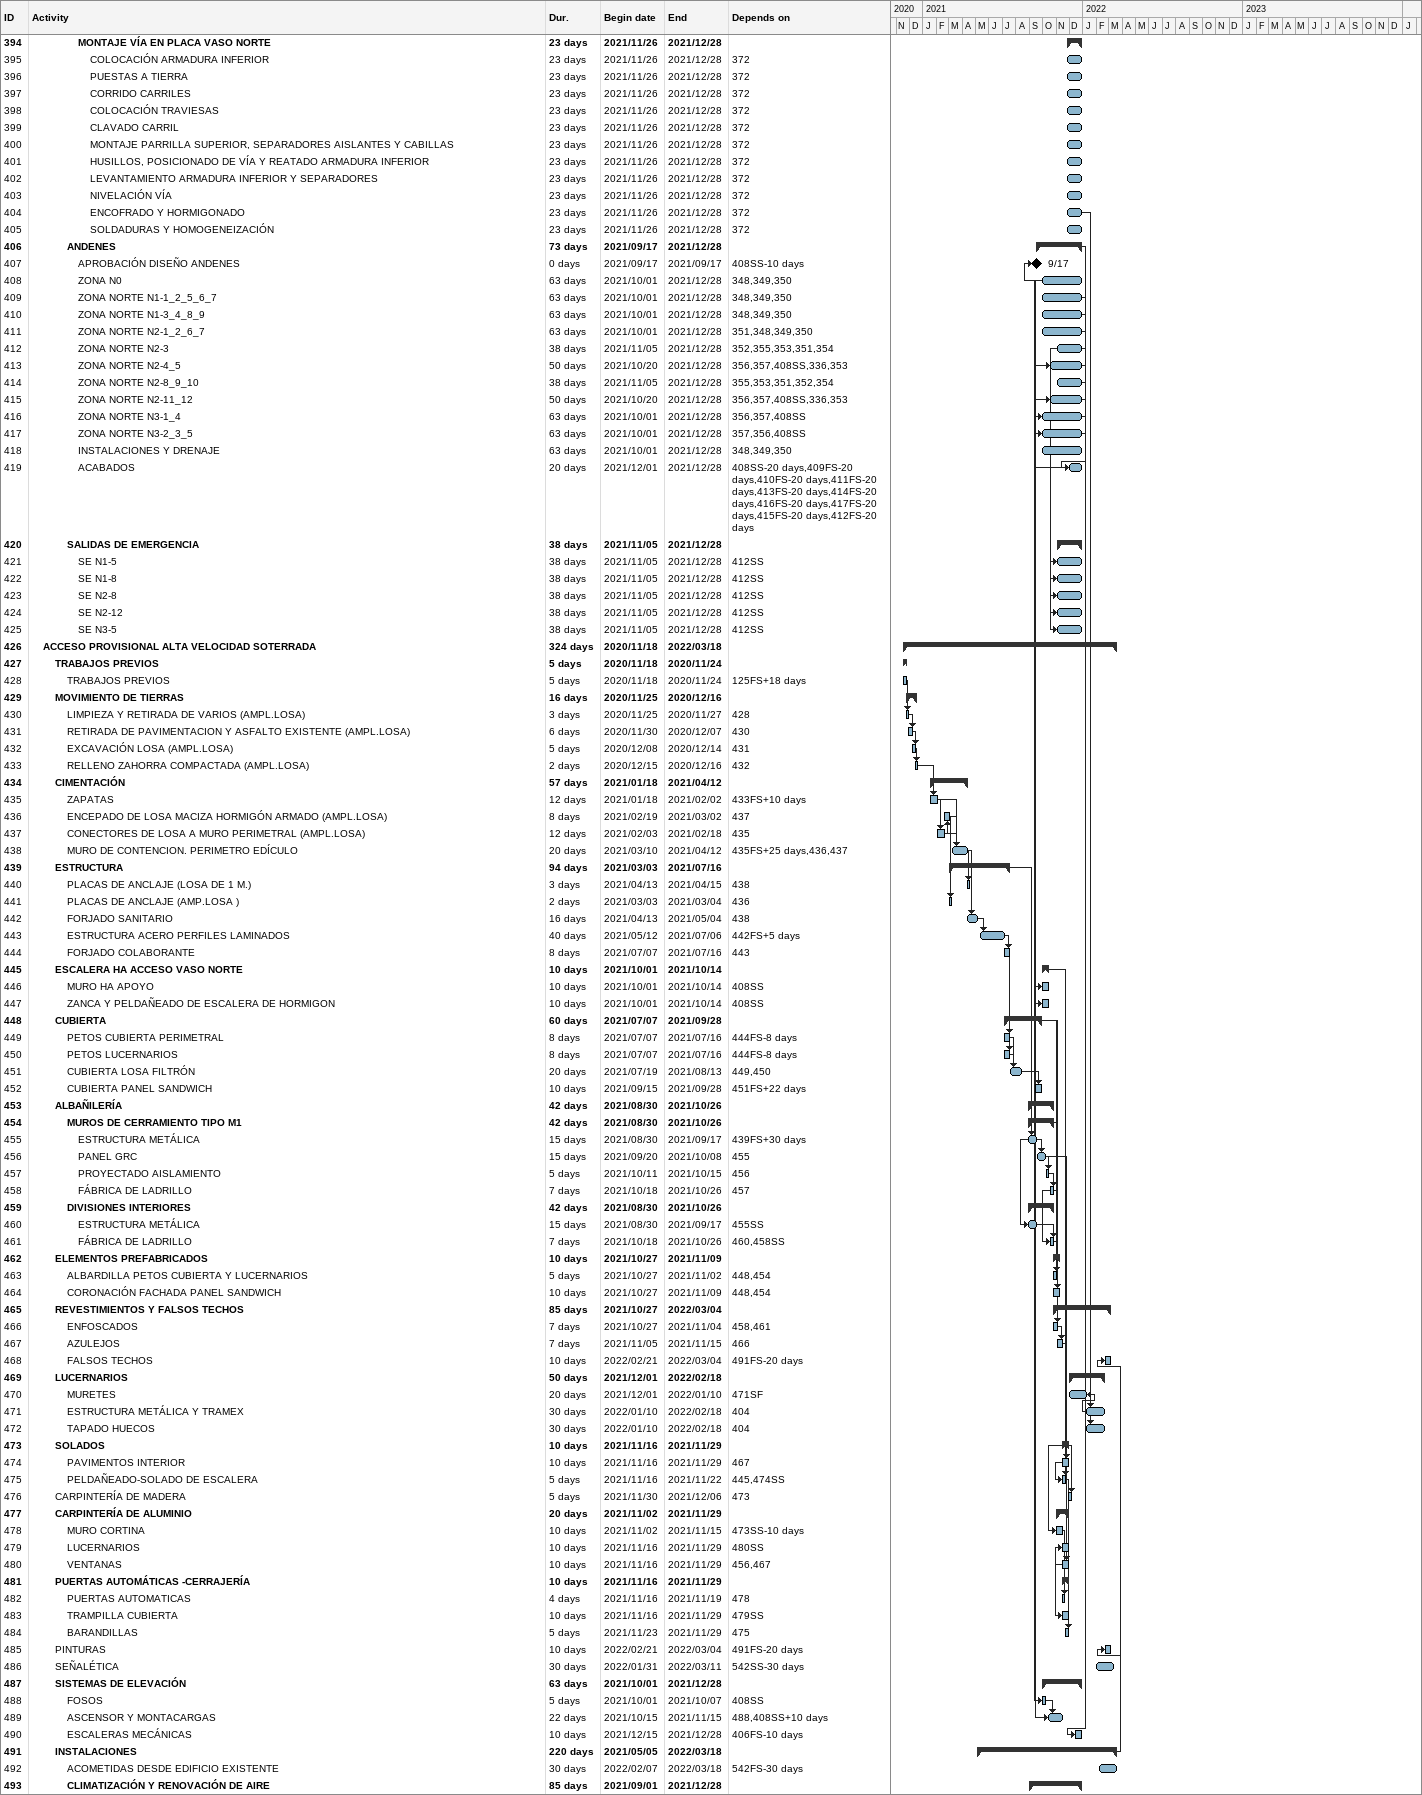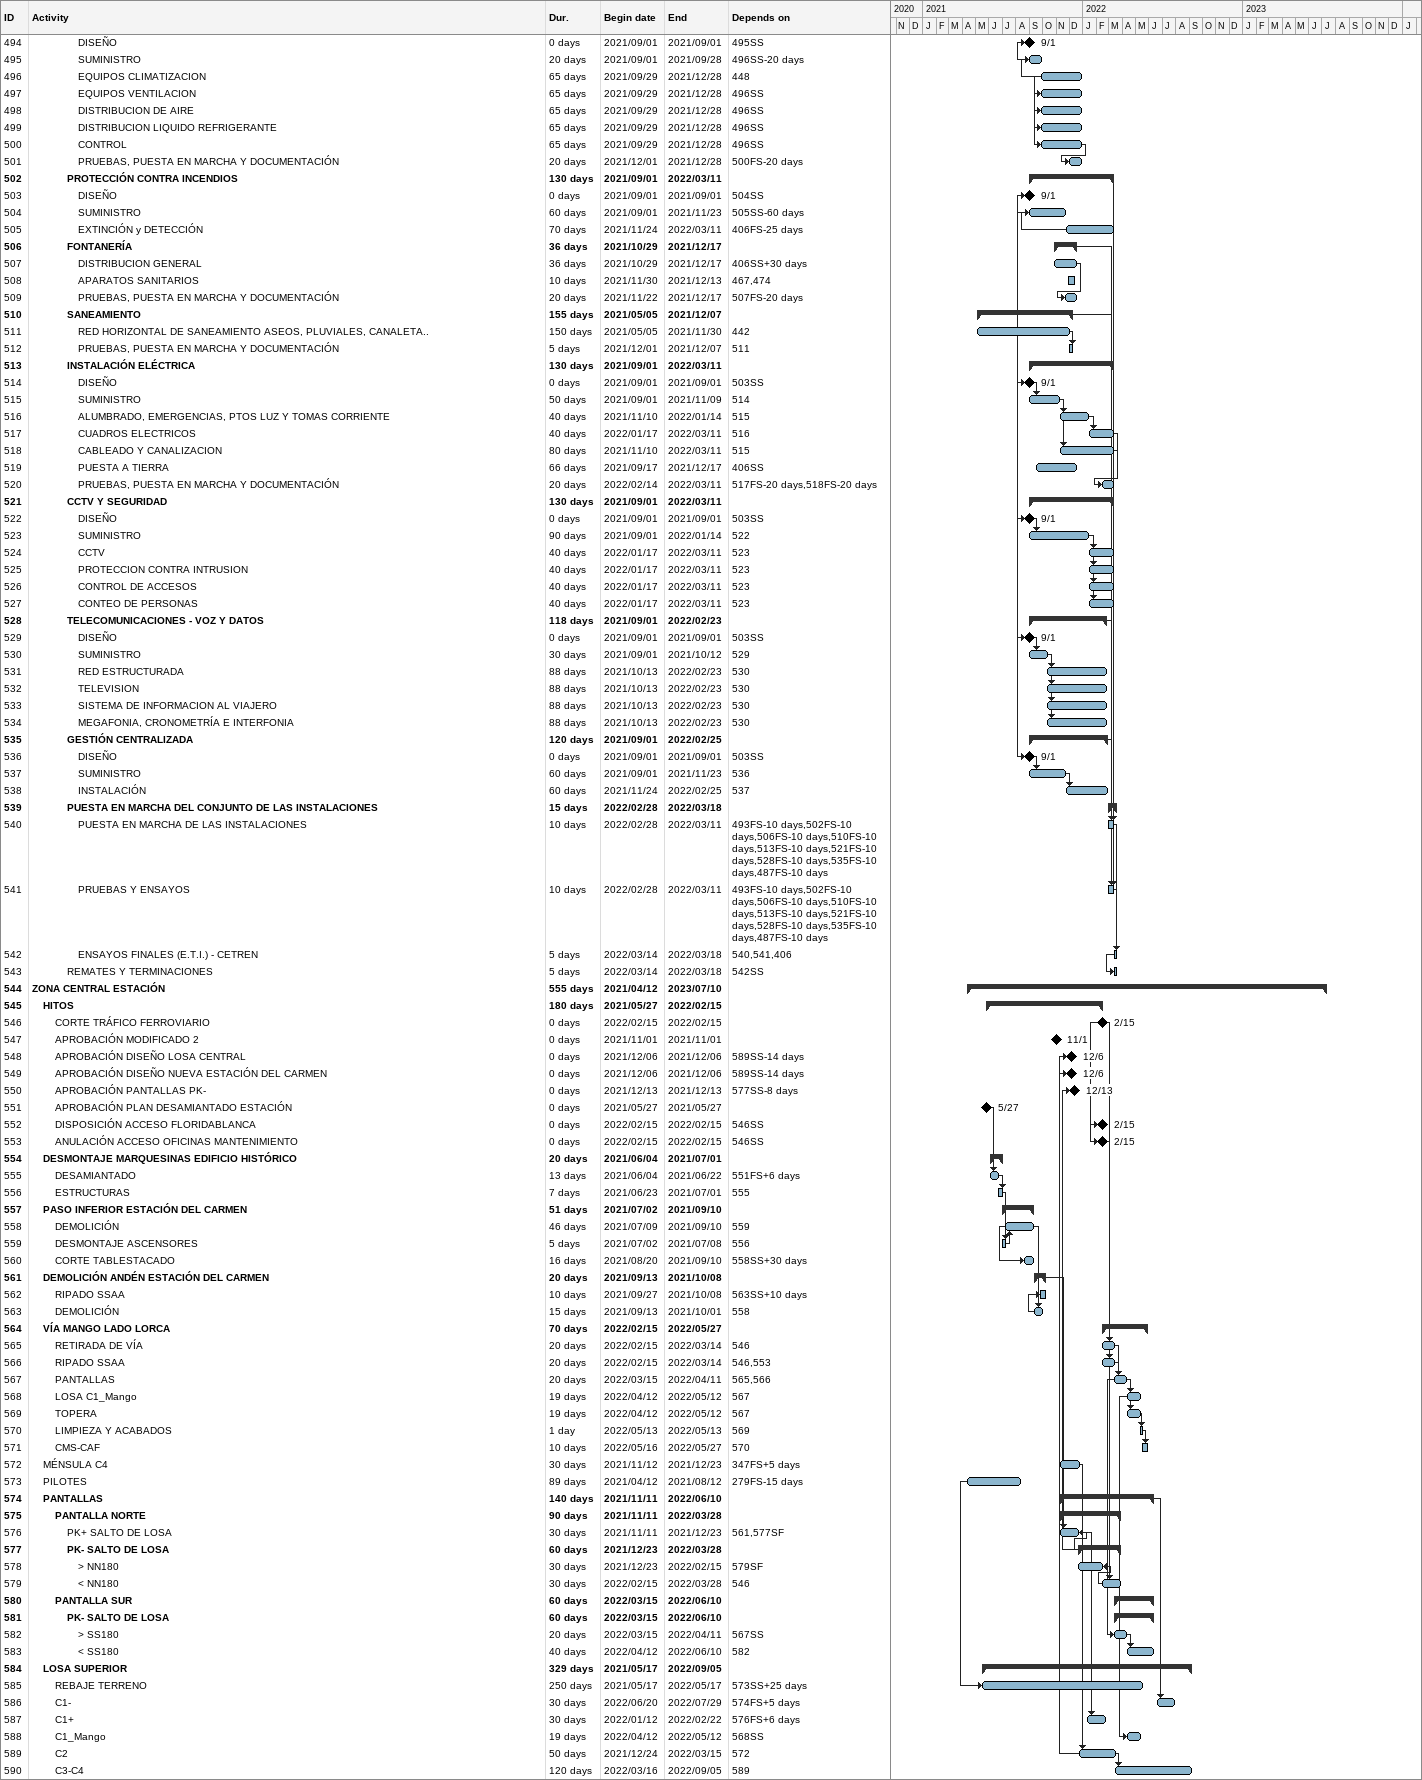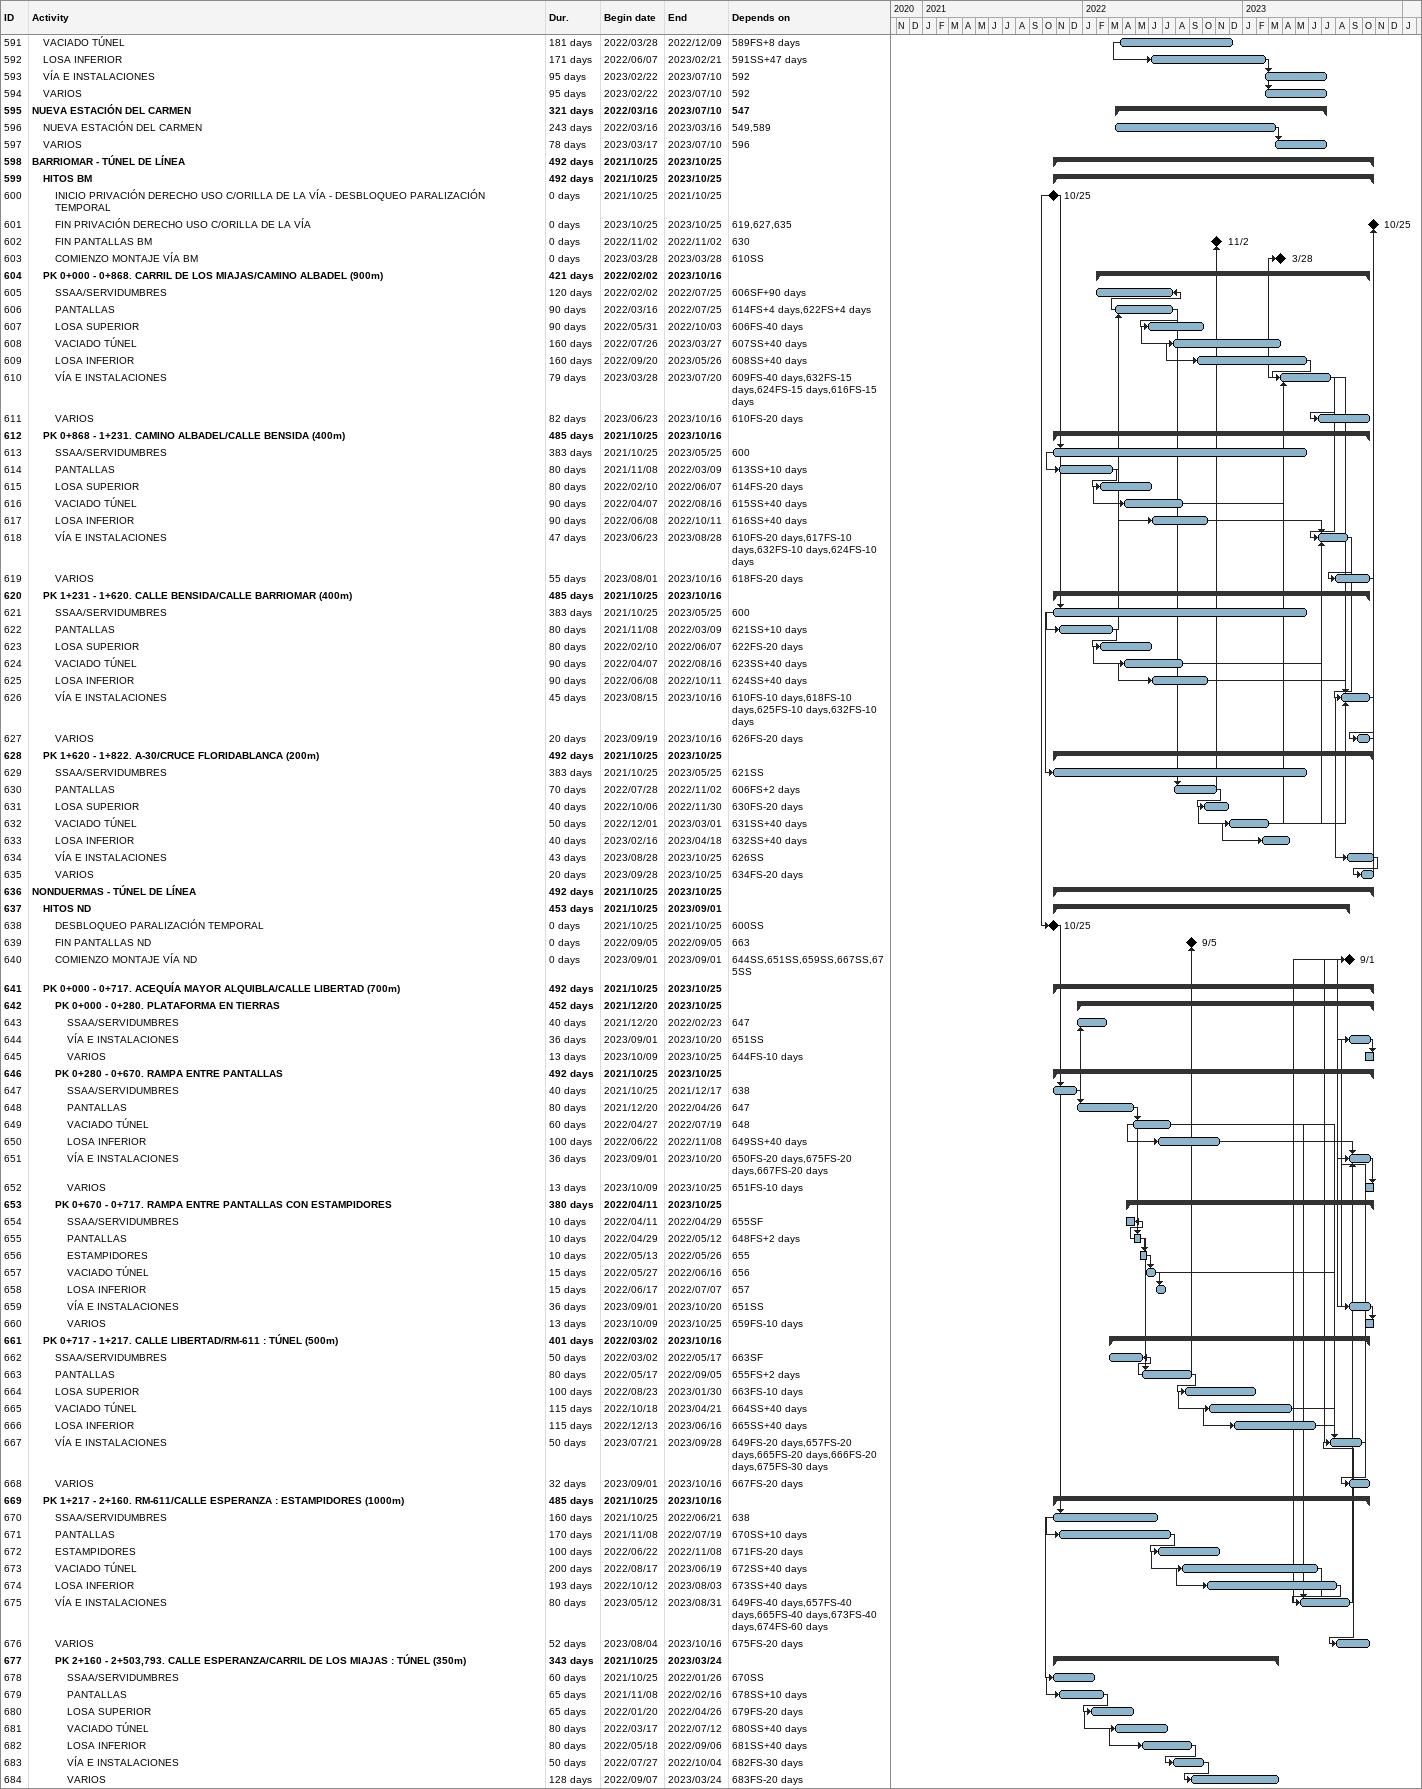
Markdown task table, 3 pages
| ID | Level | Task | Duration | Start | Finish | Predecessors |
|---|---|---|---|---|---|---|
| 394 | 5 | **MONTAJE VÍA EN PLACA VASO NORTE** | 23d | 2021-11-26 | 2021-12-28 |  |
| 395 | 6 | COLOCACIÓN ARMADURA INFERIOR | 23d | 2021-11-26 | 2021-12-28 | 372 |
| 396 | 6 | PUESTAS A TIERRA | 23d | 2021-11-26 | 2021-12-28 | 372 |
| 397 | 6 | CORRIDO CARRILES | 23d | 2021-11-26 | 2021-12-28 | 372 |
| 398 | 6 | COLOCACIÓN TRAVIESAS | 23d | 2021-11-26 | 2021-12-28 | 372 |
| 399 | 6 | CLAVADO CARRIL | 23d | 2021-11-26 | 2021-12-28 | 372 |
| 400 | 6 | MONTAJE PARRILLA SUPERIOR, SEPARADORES AISLANTES Y CABILLAS | 23d | 2021-11-26 | 2021-12-28 | 372 |
| 401 | 6 | HUSILLOS, POSICIONADO DE VÍA Y REATADO ARMADURA INFERIOR | 23d | 2021-11-26 | 2021-12-28 | 372 |
| 402 | 6 | LEVANTAMIENTO ARMADURA INFERIOR Y SEPARADORES | 23d | 2021-11-26 | 2021-12-28 | 372 |
| 403 | 6 | NIVELACIÓN VÍA | 23d | 2021-11-26 | 2021-12-28 | 372 |
| 404 | 6 | ENCOFRADO Y HORMIGONADO | 23d | 2021-11-26 | 2021-12-28 | 372 |
| 405 | 6 | SOLDADURAS Y HOMOGENEIZACIÓN | 23d | 2021-11-26 | 2021-12-28 | 372 |
| 406 | 4 | **ANDENES** | 73d | 2021-09-17 | 2021-12-28 |  |
| 407 | 5 | APROBACIÓN DISEÑO ANDENES | 0d | 2021-09-17 | 2021-09-17 | 408SS-10d |
| 408 | 5 | ZONA N0 | 63d | 2021-10-01 | 2021-12-28 | 348, 349, 350 |
| 409 | 5 | ZONA NORTE N1-1_2_5_6_7 | 63d | 2021-10-01 | 2021-12-28 | 348, 349, 350 |
| 410 | 5 | ZONA NORTE N1-3_4_8_9 | 63d | 2021-10-01 | 2021-12-28 | 348, 349, 350 |
| 411 | 5 | ZONA NORTE N2-1_2_6_7 | 63d | 2021-10-01 | 2021-12-28 | 351, 348, 349, 350 |
| 412 | 5 | ZONA NORTE N2-3 | 38d | 2021-11-05 | 2021-12-28 | 352, 355, 353, 351, 354 |
| 413 | 5 | ZONA NORTE N2-4_5 | 50d | 2021-10-20 | 2021-12-28 | 356, 357, 408SS, 336, 353 |
| 414 | 5 | ZONA NORTE N2-8_9_10 | 38d | 2021-11-05 | 2021-12-28 | 355, 353, 351, 352, 354 |
| 415 | 5 | ZONA NORTE N2-11_12 | 50d | 2021-10-20 | 2021-12-28 | 356, 357, 408SS, 336, 353 |
| 416 | 5 | ZONA NORTE N3-1_4 | 63d | 2021-10-01 | 2021-12-28 | 356, 357, 408SS |
| 417 | 5 | ZONA NORTE N3-2_3_5 | 63d | 2021-10-01 | 2021-12-28 | 357, 356, 408SS |
| 418 | 5 | INSTALACIONES Y DRENAJE | 63d | 2021-10-01 | 2021-12-28 | 348, 349, 350 |
| 419 | 5 | ACABADOS | 20d | 2021-12-01 | 2021-12-28 | 408SS-20d, 409FS-20d, 410FS-20d, 411FS-20d, 413FS-20d, 414FS-20d, 416FS-20d, 417FS-20d, 415FS-20d, 412FS-20d |
| 420 | 4 | **SALIDAS DE EMERGENCIA** | 38d | 2021-11-05 | 2021-12-28 |  |
| 421 | 5 | SE N1-5 | 38d | 2021-11-05 | 2021-12-28 | 412SS |
| 422 | 5 | SE N1-8 | 38d | 2021-11-05 | 2021-12-28 | 412SS |
| 423 | 5 | SE N2-8 | 38d | 2021-11-05 | 2021-12-28 | 412SS |
| 424 | 5 | SE N2-12 | 38d | 2021-11-05 | 2021-12-28 | 412SS |
| 425 | 5 | SE N3-5 | 38d | 2021-11-05 | 2021-12-28 | 412SS |
| 426 | 2 | **ACCESO PROVISIONAL ALTA VELOCIDAD SOTERRADA** | 324d | 2020-11-18 | 2022-03-18 |  |
| 427 | 3 | **TRABAJOS PREVIOS** | 5d | 2020-11-18 | 2020-11-24 |  |
| 428 | 4 | TRABAJOS PREVIOS | 5d | 2020-11-18 | 2020-11-24 | 125FS+18d |
| 429 | 3 | **MOVIMIENTO DE TIERRAS** | 16d | 2020-11-25 | 2020-12-16 |  |
| 430 | 4 | LIMPIEZA Y RETIRADA DE VARIOS (AMPL.LOSA) | 3d | 2020-11-25 | 2020-11-27 | 428 |
| 431 | 4 | RETIRADA DE PAVIMENTACION Y ASFALTO EXISTENTE (AMPL.LOSA) | 6d | 2020-11-30 | 2020-12-07 | 430 |
| 432 | 4 | EXCAVACIÓN LOSA (AMPL.LOSA) | 5d | 2020-12-08 | 2020-12-14 | 431 |
| 433 | 4 | RELLENO ZAHORRA COMPACTADA (AMPL.LOSA) | 2d | 2020-12-15 | 2020-12-16 | 432 |
| 434 | 3 | **CIMENTACIÓN** | 57d | 2021-01-18 | 2021-04-12 |  |
| 435 | 4 | ZAPATAS | 12d | 2021-01-18 | 2021-02-02 | 433FS+10d |
| 436 | 4 | ENCEPADO DE LOSA MACIZA HORMIGÓN ARMADO (AMPL.LOSA) | 8d | 2021-02-19 | 2021-03-02 | 437 |
| 437 | 4 | CONECTORES DE LOSA A MURO PERIMETRAL (AMPL.LOSA) | 12d | 2021-02-03 | 2021-02-18 | 435 |
| 438 | 4 | MURO DE CONTENCION. PERIMETRO EDÍCULO | 20d | 2021-03-10 | 2021-04-12 | 435FS+25d, 436, 437 |
| 439 | 3 | **ESTRUCTURA** | 94d | 2021-03-03 | 2021-07-16 |  |
| 440 | 4 | PLACAS DE ANCLAJE (LOSA DE 1 M.) | 3d | 2021-04-13 | 2021-04-15 | 438 |
| 441 | 4 | PLACAS DE ANCLAJE (AMP.LOSA ) | 2d | 2021-03-03 | 2021-03-04 | 436 |
| 442 | 4 | FORJADO SANITARIO | 16d | 2021-04-13 | 2021-05-04 | 438 |
| 443 | 4 | ESTRUCTURA ACERO PERFILES LAMINADOS | 40d | 2021-05-12 | 2021-07-06 | 442FS+5d |
| 444 | 4 | FORJADO COLABORANTE | 8d | 2021-07-07 | 2021-07-16 | 443 |
| 445 | 3 | **ESCALERA HA ACCESO VASO NORTE** | 10d | 2021-10-01 | 2021-10-14 |  |
| 446 | 4 | MURO HA APOYO | 10d | 2021-10-01 | 2021-10-14 | 408SS |
| 447 | 4 | ZANCA Y PELDAÑEADO DE ESCALERA DE HORMIGON | 10d | 2021-10-01 | 2021-10-14 | 408SS |
| 448 | 3 | **CUBIERTA** | 60d | 2021-07-07 | 2021-09-28 |  |
| 449 | 4 | PETOS CUBIERTA PERIMETRAL | 8d | 2021-07-07 | 2021-07-16 | 444FS-8d |
| 450 | 4 | PETOS LUCERNARIOS | 8d | 2021-07-07 | 2021-07-16 | 444FS-8d |
| 451 | 4 | CUBIERTA LOSA FILTRÓN | 20d | 2021-07-19 | 2021-08-13 | 449, 450 |
| 452 | 4 | CUBIERTA PANEL SANDWICH | 10d | 2021-09-15 | 2021-09-28 | 451FS+22d |
| 453 | 3 | **ALBAÑILERÍA** | 42d | 2021-08-30 | 2021-10-26 |  |
| 454 | 4 | **MUROS DE CERRAMIENTO TIPO M1** | 42d | 2021-08-30 | 2021-10-26 |  |
| 455 | 5 | ESTRUCTURA METÁLICA | 15d | 2021-08-30 | 2021-09-17 | 439FS+30d |
| 456 | 5 | PANEL GRC | 15d | 2021-09-20 | 2021-10-08 | 455 |
| 457 | 5 | PROYECTADO AISLAMIENTO | 5d | 2021-10-11 | 2021-10-15 | 456 |
| 458 | 5 | FÁBRICA DE LADRILLO | 7d | 2021-10-18 | 2021-10-26 | 457 |
| 459 | 4 | **DIVISIONES INTERIORES** | 42d | 2021-08-30 | 2021-10-26 |  |
| 460 | 5 | ESTRUCTURA METÁLICA | 15d | 2021-08-30 | 2021-09-17 | 455SS |
| 461 | 5 | FÁBRICA DE LADRILLO | 7d | 2021-10-18 | 2021-10-26 | 460, 458SS |
| 462 | 3 | **ELEMENTOS PREFABRICADOS** | 10d | 2021-10-27 | 2021-11-09 |  |
| 463 | 4 | ALBARDILLA PETOS CUBIERTA Y LUCERNARIOS | 5d | 2021-10-27 | 2021-11-02 | 448, 454 |
| 464 | 4 | CORONACIÓN FACHADA PANEL SANDWICH | 10d | 2021-10-27 | 2021-11-09 | 448, 454 |
| 465 | 3 | **REVESTIMIENTOS Y FALSOS TECHOS** | 85d | 2021-10-27 | 2022-03-04 |  |
| 466 | 4 | ENFOSCADOS | 7d | 2021-10-27 | 2021-11-04 | 458, 461 |
| 467 | 4 | AZULEJOS | 7d | 2021-11-05 | 2021-11-15 | 466 |
| 468 | 4 | FALSOS TECHOS | 10d | 2022-02-21 | 2022-03-04 | 491FS-20d |
| 469 | 3 | **LUCERNARIOS** | 50d | 2021-12-01 | 2022-02-18 |  |
| 470 | 4 | MURETES | 20d | 2021-12-01 | 2022-01-10 | 471SF |
| 471 | 4 | ESTRUCTURA METÁLICA Y TRAMEX | 30d | 2022-01-10 | 2022-02-18 | 404 |
| 472 | 4 | TAPADO HUECOS | 30d | 2022-01-10 | 2022-02-18 | 404 |
| 473 | 3 | **SOLADOS** | 10d | 2021-11-16 | 2021-11-29 |  |
| 474 | 4 | PAVIMENTOS INTERIOR | 10d | 2021-11-16 | 2021-11-29 | 467 |
| 475 | 4 | PELDAÑEADO-SOLADO DE ESCALERA | 5d | 2021-11-16 | 2021-11-22 | 445, 474SS |
| 476 | 3 | CARPINTERÍA DE MADERA | 5d | 2021-11-30 | 2021-12-06 | 473 |
| 477 | 3 | **CARPINTERÍA DE ALUMINIO** | 20d | 2021-11-02 | 2021-11-29 |  |
| 478 | 4 | MURO CORTINA | 10d | 2021-11-02 | 2021-11-15 | 473SS-10d |
| 479 | 4 | LUCERNARIOS | 10d | 2021-11-16 | 2021-11-29 | 480SS |
| 480 | 4 | VENTANAS | 10d | 2021-11-16 | 2021-11-29 | 456, 467 |
| 481 | 3 | **PUERTAS AUTOMÁTICAS -CERRAJERÍA** | 10d | 2021-11-16 | 2021-11-29 |  |
| 482 | 4 | PUERTAS AUTOMATICAS | 4d | 2021-11-16 | 2021-11-19 | 478 |
| 483 | 4 | TRAMPILLA CUBIERTA | 10d | 2021-11-16 | 2021-11-29 | 479SS |
| 484 | 4 | BARANDILLAS | 5d | 2021-11-23 | 2021-11-29 | 475 |
| 485 | 3 | PINTURAS | 10d | 2022-02-21 | 2022-03-04 | 491FS-20d |
| 486 | 3 | SEÑALÉTICA | 30d | 2022-01-31 | 2022-03-11 | 542SS-30d |
| 487 | 3 | **SISTEMAS DE ELEVACIÓN** | 63d | 2021-10-01 | 2021-12-28 |  |
| 488 | 4 | FOSOS | 5d | 2021-10-01 | 2021-10-07 | 408SS |
| 489 | 4 | ASCENSOR Y MONTACARGAS | 22d | 2021-10-15 | 2021-11-15 | 488, 408SS+10d |
| 490 | 4 | ESCALERAS MECÁNICAS | 10d | 2021-12-15 | 2021-12-28 | 406FS-10d |
| 491 | 3 | **INSTALACIONES** | 220d | 2021-05-05 | 2022-03-18 |  |
| 492 | 4 | ACOMETIDAS DESDE EDIFICIO EXISTENTE | 30d | 2022-02-07 | 2022-03-18 | 542FS-30d |
| 493 | 4 | **CLIMATIZACIÓN Y RENOVACIÓN DE AIRE** | 85d | 2021-09-01 | 2021-12-28 |  |
| 494 | 5 | DISEÑO | 0d | 2021-09-01 | 2021-09-01 | 495SS |
| 495 | 5 | SUMINISTRO | 20d | 2021-09-01 | 2021-09-28 | 496SS-20d |
| 496 | 5 | EQUIPOS CLIMATIZACION | 65d | 2021-09-29 | 2021-12-28 | 448 |
| 497 | 5 | EQUIPOS VENTILACION | 65d | 2021-09-29 | 2021-12-28 | 496SS |
| 498 | 5 | DISTRIBUCION DE AIRE | 65d | 2021-09-29 | 2021-12-28 | 496SS |
| 499 | 5 | DISTRIBUCION LIQUIDO REFRIGERANTE | 65d | 2021-09-29 | 2021-12-28 | 496SS |
| 500 | 5 | CONTROL | 65d | 2021-09-29 | 2021-12-28 | 496SS |
| 501 | 5 | PRUEBAS, PUESTA EN MARCHA Y DOCUMENTACIÓN | 20d | 2021-12-01 | 2021-12-28 | 500FS-20d |
| 502 | 4 | **PROTECCIÓN CONTRA INCENDIOS** | 130d | 2021-09-01 | 2022-03-11 |  |
| 503 | 5 | DISEÑO | 0d | 2021-09-01 | 2021-09-01 | 504SS |
| 504 | 5 | SUMINISTRO | 60d | 2021-09-01 | 2021-11-23 | 505SS-60d |
| 505 | 5 | EXTINCIÓN y DETECCIÓN | 70d | 2021-11-24 | 2022-03-11 | 406FS-25d |
| 506 | 4 | **FONTANERÍA** | 36d | 2021-10-29 | 2021-12-17 |  |
| 507 | 5 | DISTRIBUCION GENERAL | 36d | 2021-10-29 | 2021-12-17 | 406SS+30d |
| 508 | 5 | APARATOS SANITARIOS | 10d | 2021-11-30 | 2021-12-13 | 467, 474 |
| 509 | 5 | PRUEBAS, PUESTA EN MARCHA Y DOCUMENTACIÓN | 20d | 2021-11-22 | 2021-12-17 | 507FS-20d |
| 510 | 4 | **SANEAMIENTO** | 155d | 2021-05-05 | 2021-12-07 |  |
| 511 | 5 | RED HORIZONTAL DE SANEAMIENTO ASEOS, PLUVIALES, CANALETA.. | 150d | 2021-05-05 | 2021-11-30 | 442 |
| 512 | 5 | PRUEBAS, PUESTA EN MARCHA Y DOCUMENTACIÓN | 5d | 2021-12-01 | 2021-12-07 | 511 |
| 513 | 4 | **INSTALACIÓN ELÉCTRICA** | 130d | 2021-09-01 | 2022-03-11 |  |
| 514 | 5 | DISEÑO | 0d | 2021-09-01 | 2021-09-01 | 503SS |
| 515 | 5 | SUMINISTRO | 50d | 2021-09-01 | 2021-11-09 | 514 |
| 516 | 5 | ALUMBRADO, EMERGENCIAS, PTOS LUZ Y TOMAS CORRIENTE | 40d | 2021-11-10 | 2022-01-14 | 515 |
| 517 | 5 | CUADROS ELECTRICOS | 40d | 2022-01-17 | 2022-03-11 | 516 |
| 518 | 5 | CABLEADO Y CANALIZACION | 80d | 2021-11-10 | 2022-03-11 | 515 |
| 519 | 5 | PUESTA A TIERRA | 66d | 2021-09-17 | 2021-12-17 | 406SS |
| 520 | 5 | PRUEBAS, PUESTA EN MARCHA Y DOCUMENTACIÓN | 20d | 2022-02-14 | 2022-03-11 | 517FS-20d, 518FS-20d |
| 521 | 4 | **CCTV Y SEGURIDAD** | 130d | 2021-09-01 | 2022-03-11 |  |
| 522 | 5 | DISEÑO | 0d | 2021-09-01 | 2021-09-01 | 503SS |
| 523 | 5 | SUMINISTRO | 90d | 2021-09-01 | 2022-01-14 | 522 |
| 524 | 5 | CCTV | 40d | 2022-01-17 | 2022-03-11 | 523 |
| 525 | 5 | PROTECCION CONTRA INTRUSION | 40d | 2022-01-17 | 2022-03-11 | 523 |
| 526 | 5 | CONTROL DE ACCESOS | 40d | 2022-01-17 | 2022-03-11 | 523 |
| 527 | 5 | CONTEO DE PERSONAS | 40d | 2022-01-17 | 2022-03-11 | 523 |
| 528 | 4 | **TELECOMUNICACIONES - VOZ Y DATOS** | 118d | 2021-09-01 | 2022-02-23 |  |
| 529 | 5 | DISEÑO | 0d | 2021-09-01 | 2021-09-01 | 503SS |
| 530 | 5 | SUMINISTRO | 30d | 2021-09-01 | 2021-10-12 | 529 |
| 531 | 5 | RED ESTRUCTURADA | 88d | 2021-10-13 | 2022-02-23 | 530 |
| 532 | 5 | TELEVISION | 88d | 2021-10-13 | 2022-02-23 | 530 |
| 533 | 5 | SISTEMA DE INFORMACION AL VIAJERO | 88d | 2021-10-13 | 2022-02-23 | 530 |
| 534 | 5 | MEGAFONIA, CRONOMETRÍA E INTERFONIA | 88d | 2021-10-13 | 2022-02-23 | 530 |
| 535 | 4 | **GESTIÓN CENTRALIZADA** | 120d | 2021-09-01 | 2022-02-25 |  |
| 536 | 5 | DISEÑO | 0d | 2021-09-01 | 2021-09-01 | 503SS |
| 537 | 5 | SUMINISTRO | 60d | 2021-09-01 | 2021-11-23 | 536 |
| 538 | 5 | INSTALACIÓN | 60d | 2021-11-24 | 2022-02-25 | 537 |
| 539 | 4 | **PUESTA EN MARCHA DEL CONJUNTO DE LAS INSTALACIONES** | 15d | 2022-02-28 | 2022-03-18 |  |
| 540 | 5 | PUESTA EN MARCHA DE LAS INSTALACIONES | 10d | 2022-02-28 | 2022-03-11 | 493FS-10d, 502FS-10d, 506FS-10d, 510FS-10d, 513FS-10d, 521FS-10d, 528FS-10d, 535FS-10d, 487FS-10d |
| 541 | 5 | PRUEBAS Y ENSAYOS | 10d | 2022-02-28 | 2022-03-11 | 493FS-10d, 502FS-10d, 506FS-10d, 510FS-10d, 513FS-10d, 521FS-10d, 528FS-10d, 535FS-10d, 487FS-10d |
| 542 | 5 | ENSAYOS FINALES (E.T.I.) - CETREN | 5d | 2022-03-14 | 2022-03-18 | 540, 541, 406 |
| 543 | 4 | REMATES Y TERMINACIONES | 5d | 2022-03-14 | 2022-03-18 | 542SS |
| 544 | 1 | **ZONA CENTRAL ESTACIÓN** | 555d | 2021-04-12 | 2023-07-10 |  |
| 545 | 2 | **HITOS** | 180d | 2021-05-27 | 2022-02-15 |  |
| 546 | 3 | CORTE TRÁFICO FERROVIARIO | 0d | 2022-02-15 | 2022-02-15 |  |
| 547 | 3 | APROBACIÓN MODIFICADO 2 | 0d | 2021-11-01 | 2021-11-01 |  |
| 548 | 3 | APROBACIÓN DISEÑO LOSA CENTRAL | 0d | 2021-12-06 | 2021-12-06 | 589SS-14d |
| 549 | 3 | APROBACIÓN DISEÑO NUEVA ESTACIÓN DEL CARMEN | 0d | 2021-12-06 | 2021-12-06 | 589SS-14d |
| 550 | 3 | APROBACIÓN PANTALLAS PK- | 0d | 2021-12-13 | 2021-12-13 | 577SS-8d |
| 551 | 3 | APROBACIÓN PLAN DESAMIANTADO ESTACIÓN | 0d | 2021-05-27 | 2021-05-27 |  |
| 552 | 3 | DISPOSICIÓN ACCESO FLORIDABLANCA | 0d | 2022-02-15 | 2022-02-15 | 546SS |
| 553 | 3 | ANULACIÓN ACCESO OFICINAS MANTENIMIENTO | 0d | 2022-02-15 | 2022-02-15 | 546SS |
| 554 | 2 | **DESMONTAJE MARQUESINAS EDIFICIO HISTÓRICO** | 20d | 2021-06-04 | 2021-07-01 |  |
| 555 | 3 | DESAMIANTADO | 13d | 2021-06-04 | 2021-06-22 | 551FS+6d |
| 556 | 3 | ESTRUCTURAS | 7d | 2021-06-23 | 2021-07-01 | 555 |
| 557 | 2 | **PASO INFERIOR ESTACIÓN DEL CARMEN** | 51d | 2021-07-02 | 2021-09-10 |  |
| 558 | 3 | DEMOLICIÓN | 46d | 2021-07-09 | 2021-09-10 | 559 |
| 559 | 3 | DESMONTAJE ASCENSORES | 5d | 2021-07-02 | 2021-07-08 | 556 |
| 560 | 3 | CORTE TABLESTACADO | 16d | 2021-08-20 | 2021-09-10 | 558SS+30d |
| 561 | 2 | **DEMOLICIÓN ANDÉN ESTACIÓN DEL CARMEN** | 20d | 2021-09-13 | 2021-10-08 |  |
| 562 | 3 | RIPADO SSAA | 10d | 2021-09-27 | 2021-10-08 | 563SS+10d |
| 563 | 3 | DEMOLICIÓN | 15d | 2021-09-13 | 2021-10-01 | 558 |
| 564 | 2 | **VÍA MANGO LADO LORCA** | 70d | 2022-02-15 | 2022-05-27 |  |
| 565 | 3 | RETIRADA DE VÍA | 20d | 2022-02-15 | 2022-03-14 | 546 |
| 566 | 3 | RIPADO SSAA | 20d | 2022-02-15 | 2022-03-14 | 546, 553 |
| 567 | 3 | PANTALLAS | 20d | 2022-03-15 | 2022-04-11 | 565, 566 |
| 568 | 3 | LOSA C1_Mango | 19d | 2022-04-12 | 2022-05-12 | 567 |
| 569 | 3 | TOPERA | 19d | 2022-04-12 | 2022-05-12 | 567 |
| 570 | 3 | LIMPIEZA Y ACABADOS | 1d | 2022-05-13 | 2022-05-13 | 569 |
| 571 | 3 | CMS-CAF | 10d | 2022-05-16 | 2022-05-27 | 570 |
| 572 | 2 | MÉNSULA C4 | 30d | 2021-11-12 | 2021-12-23 | 347FS+5d |
| 573 | 2 | PILOTES | 89d | 2021-04-12 | 2021-08-12 | 279FS-15d |
| 574 | 2 | **PANTALLAS** | 140d | 2021-11-11 | 2022-06-10 |  |
| 575 | 3 | **PANTALLA NORTE** | 90d | 2021-11-11 | 2022-03-28 |  |
| 576 | 4 | PK+ SALTO DE LOSA | 30d | 2021-11-11 | 2021-12-23 | 561, 577SF |
| 577 | 4 | **PK- SALTO DE LOSA** | 60d | 2021-12-23 | 2022-03-28 |  |
| 578 | 5 | > NN180 | 30d | 2021-12-23 | 2022-02-15 | 579SF |
| 579 | 5 | < NN180 | 30d | 2022-02-15 | 2022-03-28 | 546 |
| 580 | 3 | **PANTALLA SUR** | 60d | 2022-03-15 | 2022-06-10 |  |
| 581 | 4 | **PK- SALTO DE LOSA** | 60d | 2022-03-15 | 2022-06-10 |  |
| 582 | 5 | > SS180 | 20d | 2022-03-15 | 2022-04-11 | 567SS |
| 583 | 5 | < SS180 | 40d | 2022-04-12 | 2022-06-10 | 582 |
| 584 | 2 | **LOSA SUPERIOR** | 329d | 2021-05-17 | 2022-09-05 |  |
| 585 | 3 | REBAJE TERRENO | 250d | 2021-05-17 | 2022-05-17 | 573SS+25d |
| 586 | 3 | C1- | 30d | 2022-06-20 | 2022-07-29 | 574FS+5d |
| 587 | 3 | C1+ | 30d | 2022-01-12 | 2022-02-22 | 576FS+6d |
| 588 | 3 | C1_Mango | 19d | 2022-04-12 | 2022-05-12 | 568SS |
| 589 | 3 | C2 | 50d | 2021-12-24 | 2022-03-15 | 572 |
| 590 | 3 | C3-C4 | 120d | 2022-03-16 | 2022-09-05 | 589 |
| 591 | 2 | VACIADO TÚNEL | 181d | 2022-03-28 | 2022-12-09 | 589FS+8d |
| 592 | 2 | LOSA INFERIOR | 171d | 2022-06-07 | 2023-02-21 | 591SS+47d |
| 593 | 2 | VÍA E INSTALACIONES | 95d | 2023-02-22 | 2023-07-10 | 592 |
| 594 | 2 | VARIOS | 95d | 2023-02-22 | 2023-07-10 | 592 |
| 595 | 1 | **NUEVA ESTACIÓN DEL CARMEN** | 321d | 2022-03-16 | 2023-07-10 | 547 |
| 596 | 2 | NUEVA ESTACIÓN DEL CARMEN | 243d | 2022-03-16 | 2023-03-16 | 549, 589 |
| 597 | 2 | VARIOS | 78d | 2023-03-17 | 2023-07-10 | 596 |
| 598 | 1 | **BARRIOMAR - TÚNEL DE LÍNEA** | 492d | 2021-10-25 | 2023-10-25 |  |
| 599 | 2 | **HITOS BM** | 492d | 2021-10-25 | 2023-10-25 |  |
| 600 | 3 | INICIO PRIVACIÓN DERECHO USO C/ORILLA DE LA VÍA - DESBLOQUEO PARALIZACIÓN TEMPORAL | 0d | 2021-10-25 | 2021-10-25 |  |
| 601 | 3 | FIN PRIVACIÓN DERECHO USO C/ORILLA DE LA VÍA | 0d | 2023-10-25 | 2023-10-25 | 619, 627, 635 |
| 602 | 3 | FIN PANTALLAS BM | 0d | 2022-11-02 | 2022-11-02 | 630 |
| 603 | 3 | COMIENZO MONTAJE VÍA BM | 0d | 2023-03-28 | 2023-03-28 | 610SS |
| 604 | 2 | **PK 0+000 - 0+868. CARRIL DE LOS MIAJAS/CAMINO ALBADEL (900m)** | 421d | 2022-02-02 | 2023-10-16 |  |
| 605 | 3 | SSAA/SERVIDUMBRES | 120d | 2022-02-02 | 2022-07-25 | 606SF+90d |
| 606 | 3 | PANTALLAS | 90d | 2022-03-16 | 2022-07-25 | 614FS+4d, 622FS+4d |
| 607 | 3 | LOSA SUPERIOR | 90d | 2022-05-31 | 2022-10-03 | 606FS-40d |
| 608 | 3 | VACIADO TÚNEL | 160d | 2022-07-26 | 2023-03-27 | 607SS+40d |
| 609 | 3 | LOSA INFERIOR | 160d | 2022-09-20 | 2023-05-26 | 608SS+40d |
| 610 | 3 | VÍA E INSTALACIONES | 79d | 2023-03-28 | 2023-07-20 | 609FS-40d, 632FS-15d, 624FS-15d, 616FS-15d |
| 611 | 3 | VARIOS | 82d | 2023-06-23 | 2023-10-16 | 610FS-20d |
| 612 | 2 | **PK 0+868 - 1+231. CAMINO ALBADEL/CALLE BENSIDA (400m)** | 485d | 2021-10-25 | 2023-10-16 |  |
| 613 | 3 | SSAA/SERVIDUMBRES | 383d | 2021-10-25 | 2023-05-25 | 600 |
| 614 | 3 | PANTALLAS | 80d | 2021-11-08 | 2022-03-09 | 613SS+10d |
| 615 | 3 | LOSA SUPERIOR | 80d | 2022-02-10 | 2022-06-07 | 614FS-20d |
| 616 | 3 | VACIADO TÚNEL | 90d | 2022-04-07 | 2022-08-16 | 615SS+40d |
| 617 | 3 | LOSA INFERIOR | 90d | 2022-06-08 | 2022-10-11 | 616SS+40d |
| 618 | 3 | VÍA E INSTALACIONES | 47d | 2023-06-23 | 2023-08-28 | 610FS-20d, 617FS-10d, 632FS-10d, 624FS-10d |
| 619 | 3 | VARIOS | 55d | 2023-08-01 | 2023-10-16 | 618FS-20d |
| 620 | 2 | **PK 1+231 - 1+620. CALLE BENSIDA/CALLE BARRIOMAR (400m)** | 485d | 2021-10-25 | 2023-10-16 |  |
| 621 | 3 | SSAA/SERVIDUMBRES | 383d | 2021-10-25 | 2023-05-25 | 600 |
| 622 | 3 | PANTALLAS | 80d | 2021-11-08 | 2022-03-09 | 621SS+10d |
| 623 | 3 | LOSA SUPERIOR | 80d | 2022-02-10 | 2022-06-07 | 622FS-20d |
| 624 | 3 | VACIADO TÚNEL | 90d | 2022-04-07 | 2022-08-16 | 623SS+40d |
| 625 | 3 | LOSA INFERIOR | 90d | 2022-06-08 | 2022-10-11 | 624SS+40d |
| 626 | 3 | VÍA E INSTALACIONES | 45d | 2023-08-15 | 2023-10-16 | 610FS-10d, 618FS-10d, 625FS-10d, 632FS-10d |
| 627 | 3 | VARIOS | 20d | 2023-09-19 | 2023-10-16 | 626FS-20d |
| 628 | 2 | **PK 1+620 - 1+822. A-30/CRUCE FLORIDABLANCA (200m)** | 492d | 2021-10-25 | 2023-10-25 |  |
| 629 | 3 | SSAA/SERVIDUMBRES | 383d | 2021-10-25 | 2023-05-25 | 621SS |
| 630 | 3 | PANTALLAS | 70d | 2022-07-28 | 2022-11-02 | 606FS+2d |
| 631 | 3 | LOSA SUPERIOR | 40d | 2022-10-06 | 2022-11-30 | 630FS-20d |
| 632 | 3 | VACIADO TÚNEL | 50d | 2022-12-01 | 2023-03-01 | 631SS+40d |
| 633 | 3 | LOSA INFERIOR | 40d | 2023-02-16 | 2023-04-18 | 632SS+40d |
| 634 | 3 | VÍA E INSTALACIONES | 43d | 2023-08-28 | 2023-10-25 | 626SS |
| 635 | 3 | VARIOS | 20d | 2023-09-28 | 2023-10-25 | 634FS-20d |
| 636 | 1 | **NONDUERMAS - TÚNEL DE LÍNEA** | 492d | 2021-10-25 | 2023-10-25 |  |
| 637 | 2 | **HITOS ND** | 453d | 2021-10-25 | 2023-09-01 |  |
| 638 | 3 | DESBLOQUEO PARALIZACIÓN TEMPORAL | 0d | 2021-10-25 | 2021-10-25 | 600SS |
| 639 | 3 | FIN PANTALLAS ND | 0d | 2022-09-05 | 2022-09-05 | 663 |
| 640 | 3 | COMIENZO MONTAJE VÍA ND | 0d | 2023-09-01 | 2023-09-01 | 644SS, 651SS, 659SS, 667SS, 675SS |
| 641 | 2 | **PK 0+000 - 0+717. ACEQUÍA MAYOR ALQUIBLA/CALLE LIBERTAD (700m)** | 492d | 2021-10-25 | 2023-10-25 |  |
| 642 | 3 | **PK 0+000 - 0+280. PLATAFORMA EN TIERRAS** | 452d | 2021-12-20 | 2023-10-25 |  |
| 643 | 4 | SSAA/SERVIDUMBRES | 40d | 2021-12-20 | 2022-02-23 | 647 |
| 644 | 4 | VÍA E INSTALACIONES | 36d | 2023-09-01 | 2023-10-20 | 651SS |
| 645 | 4 | VARIOS | 13d | 2023-10-09 | 2023-10-25 | 644FS-10d |
| 646 | 3 | **PK 0+280 - 0+670. RAMPA ENTRE PANTALLAS** | 492d | 2021-10-25 | 2023-10-25 |  |
| 647 | 4 | SSAA/SERVIDUMBRES | 40d | 2021-10-25 | 2021-12-17 | 638 |
| 648 | 4 | PANTALLAS | 80d | 2021-12-20 | 2022-04-26 | 647 |
| 649 | 4 | VACIADO TÚNEL | 60d | 2022-04-27 | 2022-07-19 | 648 |
| 650 | 4 | LOSA INFERIOR | 100d | 2022-06-22 | 2022-11-08 | 649SS+40d |
| 651 | 4 | VÍA E INSTALACIONES | 36d | 2023-09-01 | 2023-10-20 | 650FS-20d, 675FS-20d, 667FS-20d |
| 652 | 4 | VARIOS | 13d | 2023-10-09 | 2023-10-25 | 651FS-10d |
| 653 | 3 | **PK 0+670 - 0+717. RAMPA ENTRE PANTALLAS CON ESTAMPIDORES** | 380d | 2022-04-11 | 2023-10-25 |  |
| 654 | 4 | SSAA/SERVIDUMBRES | 10d | 2022-04-11 | 2022-04-29 | 655SF |
| 655 | 4 | PANTALLAS | 10d | 2022-04-29 | 2022-05-12 | 648FS+2d |
| 656 | 4 | ESTAMPIDORES | 10d | 2022-05-13 | 2022-05-26 | 655 |
| 657 | 4 | VACIADO TÚNEL | 15d | 2022-05-27 | 2022-06-16 | 656 |
| 658 | 4 | LOSA INFERIOR | 15d | 2022-06-17 | 2022-07-07 | 657 |
| 659 | 4 | VÍA E INSTALACIONES | 36d | 2023-09-01 | 2023-10-20 | 651SS |
| 660 | 4 | VARIOS | 13d | 2023-10-09 | 2023-10-25 | 659FS-10d |
| 661 | 2 | **PK 0+717 - 1+217. CALLE LIBERTAD/RM-611 : TÚNEL (500m)** | 401d | 2022-03-02 | 2023-10-16 |  |
| 662 | 3 | SSAA/SERVIDUMBRES | 50d | 2022-03-02 | 2022-05-17 | 663SF |
| 663 | 3 | PANTALLAS | 80d | 2022-05-17 | 2022-09-05 | 655FS+2d |
| 664 | 3 | LOSA SUPERIOR | 100d | 2022-08-23 | 2023-01-30 | 663FS-10d |
| 665 | 3 | VACIADO TÚNEL | 115d | 2022-10-18 | 2023-04-21 | 664SS+40d |
| 666 | 3 | LOSA INFERIOR | 115d | 2022-12-13 | 2023-06-16 | 665SS+40d |
| 667 | 3 | VÍA E INSTALACIONES | 50d | 2023-07-21 | 2023-09-28 | 649FS-20d, 657FS-20d, 665FS-20d, 666FS-20d, 675FS-30d |
| 668 | 3 | VARIOS | 32d | 2023-09-01 | 2023-10-16 | 667FS-20d |
| 669 | 2 | **PK 1+217 - 2+160. RM-611/CALLE ESPERANZA : ESTAMPIDORES (1000m)** | 485d | 2021-10-25 | 2023-10-16 |  |
| 670 | 3 | SSAA/SERVIDUMBRES | 160d | 2021-10-25 | 2022-06-21 | 638 |
| 671 | 3 | PANTALLAS | 170d | 2021-11-08 | 2022-07-19 | 670SS+10d |
| 672 | 3 | ESTAMPIDORES | 100d | 2022-06-22 | 2022-11-08 | 671FS-20d |
| 673 | 3 | VACIADO TÚNEL | 200d | 2022-08-17 | 2023-06-19 | 672SS+40d |
| 674 | 3 | LOSA INFERIOR | 193d | 2022-10-12 | 2023-08-03 | 673SS+40d |
| 675 | 3 | VÍA E INSTALACIONES | 80d | 2023-05-12 | 2023-08-31 | 649FS-40d, 657FS-40d, 665FS-40d, 673FS-40d, 674FS-60d |
| 676 | 3 | VARIOS | 52d | 2023-08-04 | 2023-10-16 | 675FS-20d |
| 677 | 3 | **PK 2+160 - 2+503,793. CALLE ESPERANZA/CARRIL DE LOS MIAJAS : TÚNEL (350m)** | 343d | 2021-10-25 | 2023-03-24 |  |
| 678 | 4 | SSAA/SERVIDUMBRES | 60d | 2021-10-25 | 2022-01-26 | 670SS |
| 679 | 4 | PANTALLAS | 65d | 2021-11-08 | 2022-02-16 | 678SS+10d |
| 680 | 4 | LOSA SUPERIOR | 65d | 2022-01-20 | 2022-04-26 | 679FS-20d |
| 681 | 4 | VACIADO TÚNEL | 80d | 2022-03-17 | 2022-07-12 | 680SS+40d |
| 682 | 4 | LOSA INFERIOR | 80d | 2022-05-18 | 2022-09-06 | 681SS+40d |
| 683 | 4 | VÍA E INSTALACIONES | 50d | 2022-07-27 | 2022-10-04 | 682FS-30d |
| 684 | 4 | VARIOS | 128d | 2022-09-07 | 2023-03-24 | 683FS-20d |
